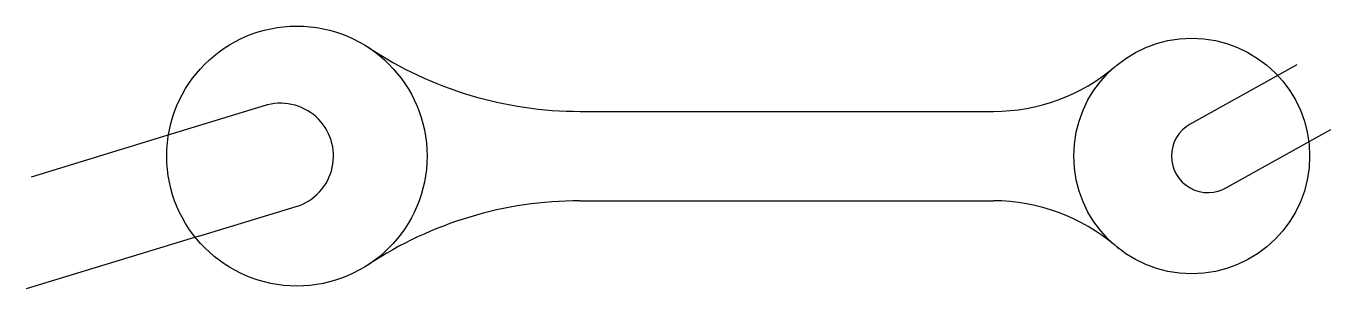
# Model space of a CAD drawing. Header units: inches. Extents: x 42 to 203, y 71 to 103.
import ezdxf

# ---------------------------------------------------------------- set-up
doc = ezdxf.new("R2010")
doc.units = ezdxf.units.IN
doc.header["$MEASUREMENT"] = 0

msp = doc.modelspace()

# ---------------------------------------------------------------- linework, layer by layer
for p, q in [((198.45, 98.56), (185.33, 91.28)), ((71.74, 93.6), (59.54, 89.87)), ((110.34, 92.84), (161.14, 92.84)), ((59.54, 89.87), (42.84, 84.76)), ((189.51, 83.31), (202.62, 90.59)), ((110.31, 81.83), (161.16, 81.83)), ((63.46, 77.47), (75.41, 81.13)), ((63.46, 77.47), (42.22, 70.98)), ((176.39, 76.03), (176.42, 76.05))]:
    msp.add_line(p, q)
for centre, radius in [((75.51, 87.34), 16), ((185.51, 87.34), 14.5)]:
    msp.add_circle(centre, radius)
for centre, radius, start, end in [((110.34, 139.84), 47, 236.4427, 270), ((161.14, 115.84), 23, 270, 310.5358), ((73.51, 87.34), 6.5, 287, 108.1524), ((187.51, 87.34), 4.5, 119.0354, 301.7855), ((110.31, 34.83), 47, 90, 123.5281), ((161.16, 58.83), 23, 49.5059, 90)]:
    msp.add_arc(centre, radius, start, end)

doc.saveas('drawing.dxf')
